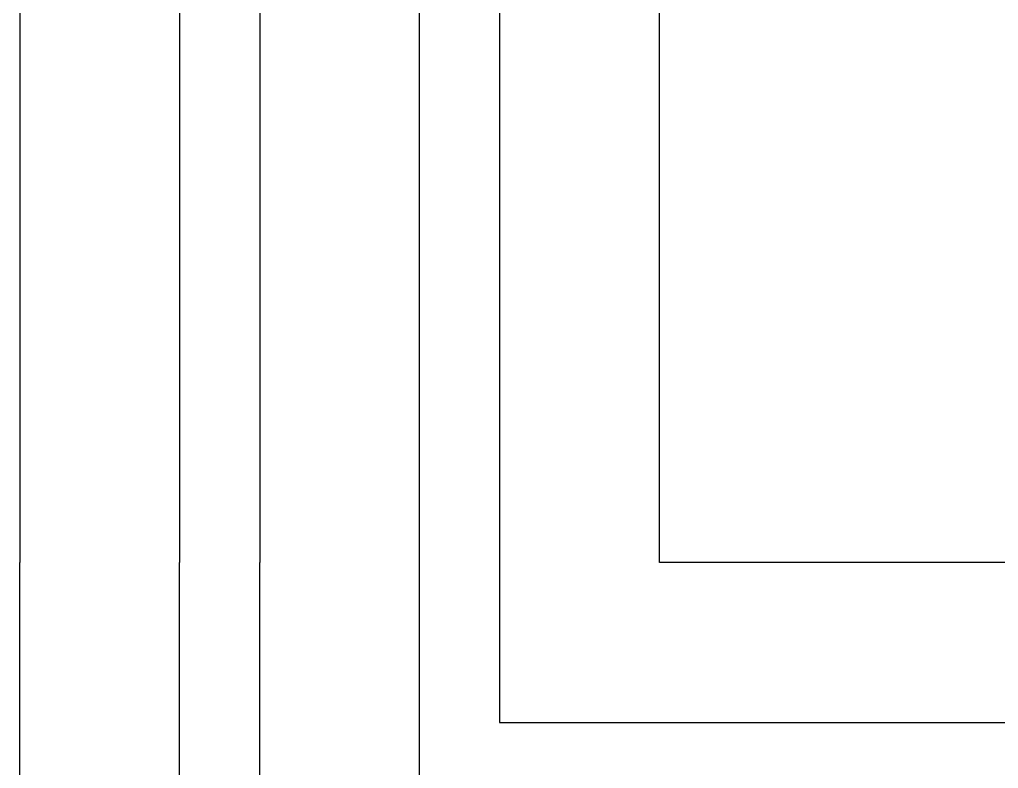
# Model space of a CAD drawing. Extents: x -38350 to 38650, y -35000 to 36000.
# Drawn here: x -2 to 6119, y -5787 to -1105 of the extents above; entities that cross this region are included whole.
import ezdxf

# ---------------------------------------------------------------- set-up
doc = ezdxf.new("R2010")
doc.units = 0
doc.header["$MEASUREMENT"] = 0
doc.layers.add('Layer1', color=10, linetype='Continuous')

msp = doc.modelspace()

# ---------------------------------------------------------------- linework, layer by layer
for p, q in [((0, -1000), (0, -4500)), ((1000, -4500), (1000, -1000)), ((1500, -1000), (1500, -4500)), ((2500, -4500), (2500, -1000)), ((3000, -1000), (3000, -5500)), ((4000, -4500), (4000, -1000)), ((0, -4500), (-2, -4500)), ((-2, -4500), (-2, -17502)), ((998, -16502), (998, -4500)), ((998, -4500), (1000, -4500)), ((1500, -4500), (1499, -4500)), ((1499, -4500), (1499, -11501)), ((2499, -10501), (2499, -4500)), ((2499, -4500), (2500, -4500)), ((19000, -4500), (4000, -4500)), ((3000, -5500), (19000, -5500))]:
    msp.add_line(p, q)
at = {"layer": 'Layer1'}
for p, q in [((0, -1000), (0, -4500)), ((1000, -4500), (1000, -1000)), ((1500, -1000), (1500, -4500)), ((2500, -4500), (2500, -1000)), ((3000, -1000), (3000, -5500)), ((4000, -4500), (4000, -1000)), ((0, -4500), (-2, -4500)), ((-2, -4500), (-2, -17502)), ((998, -16502), (998, -4500)), ((998, -4500), (1000, -4500)), ((1500, -4500), (1499, -4500)), ((1499, -4500), (1499, -11501)), ((2499, -10501), (2499, -4500)), ((2499, -4500), (2500, -4500)), ((19000, -4500), (4000, -4500)), ((3000, -5500), (19000, -5500))]:
    msp.add_line(p, q, dxfattribs=at)

doc.saveas('drawing.dxf')
